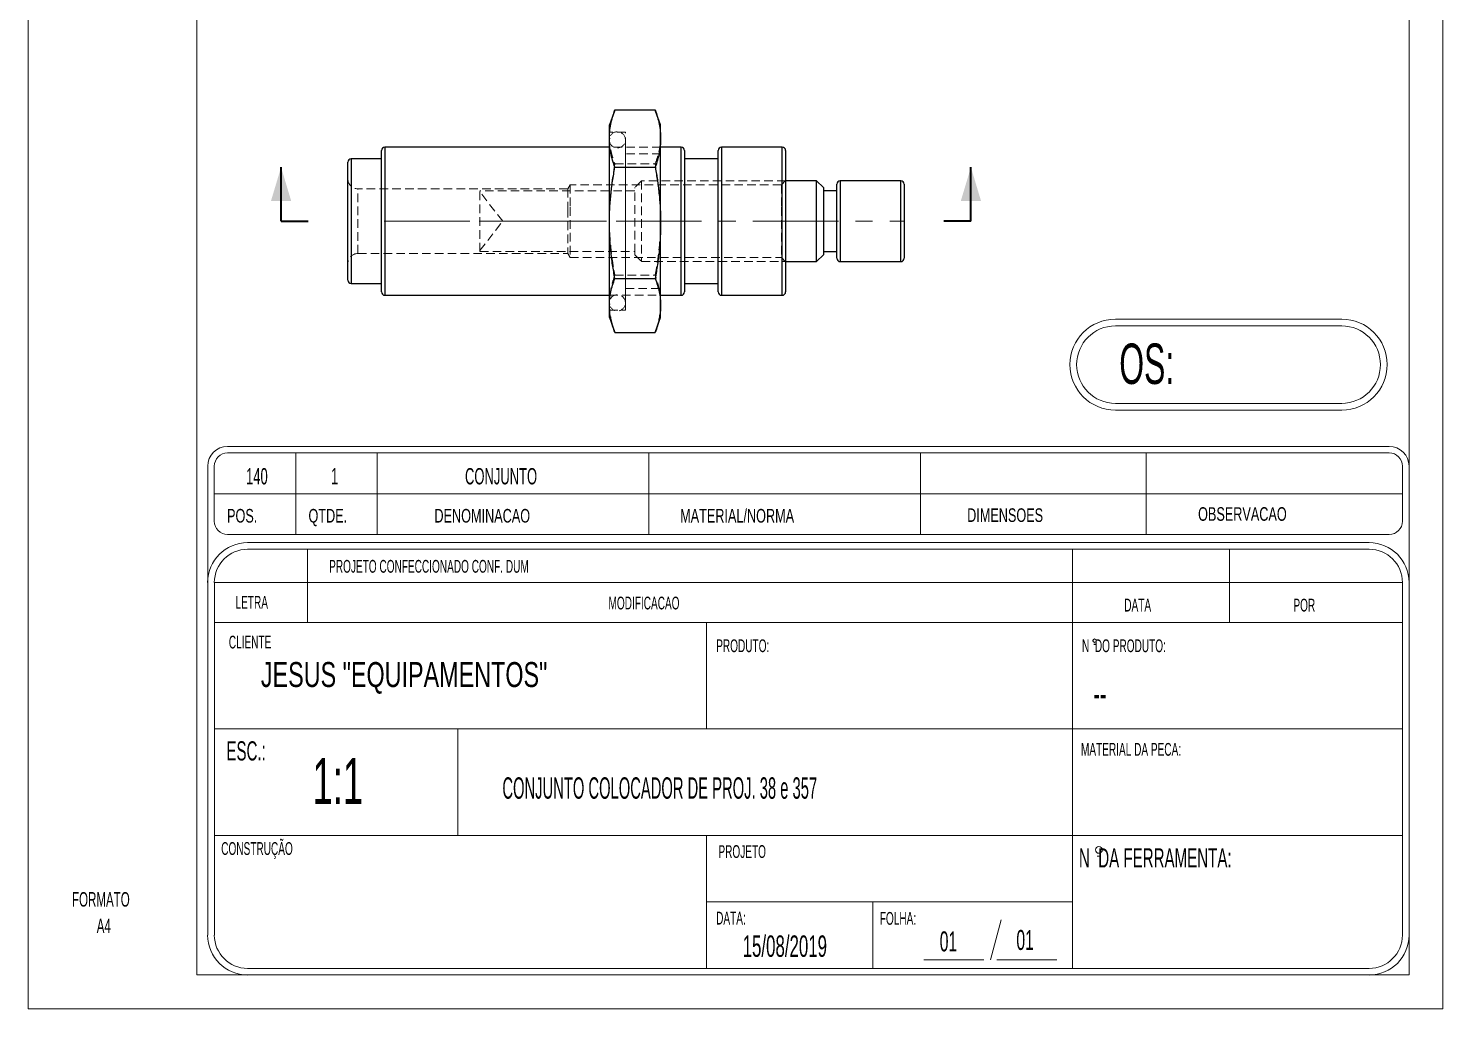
# Model space of a CAD drawing. Header units: millimetres. Extents: x 0 to 210, y 0 to 297.
# Drawn here: x 0 to 210, y 0.4 to 145.9 of the extents above; entities that cross this region are included whole.
import ezdxf

# ---------------------------------------------------------------- set-up
doc = ezdxf.new("R2010")
doc.units = ezdxf.units.MM
for name, pattern in [('CENTERX2', [20.32, 12.7, -2.54, 2.54, -2.54]), ('HIDDEN', [1.905, 1.27, -0.635]), ('PHANTOM', [12.7, 6.35, -1.27, 1.27, -1.27, 1.27, -1.27])]:
    doc.linetypes.add(name, pattern=pattern)
doc.layers.add('COTAS', color=7, linetype='Continuous')
doc.styles.add('SLDTEXTSTYLE0', font='TXT', dxfattribs={"width": 0.595745})
doc.styles.add('SLDTEXTSTYLE1', font='TXT', dxfattribs={"width": 0.589474})
doc.styles.add('SLDTEXTSTYLE2', font='TXT', dxfattribs={"width": 0.515789})
doc.styles.add('SLDTEXTSTYLE3', font='TXT', dxfattribs={"width": 0.7})
doc.styles.add('SLDTEXTSTYLE4', font='TXT', dxfattribs={"width": 0.695035})

# ---------------------------------------------------------------- blocks, each defined once
blk = doc.blocks.new('SW_NOTE_0')
at = {"color": 0, "linetype": 'Continuous', "lineweight": 18, "insert": (0, 2.77), "char_height": 2.152, "attachment_point": 1, "style": 'SLDTEXTSTYLE0'}
blk.add_mtext('FORMATO', dxfattribs=at)
blk = doc.blocks.new('SW_NOTE_0_1')
at = {"color": 0, "linetype": 'Continuous', "lineweight": 18, "insert": (0, 2.77), "char_height": 2.152, "attachment_point": 1, "style": 'SLDTEXTSTYLE0'}
blk.add_mtext('A4', dxfattribs=at)
blk = doc.blocks.new('Bloco2')
at = {"color": 7, "linetype": 'Continuous', "lineweight": 18}
for p, q in [((0.04, 297.06), (0.04, 0.06)), ((210.04, 0.06), (210.04, 297.06)), ((25.04, 292.06), (25.04, 5.06)), ((205.04, 5.06), (205.04, 292.06)), ((25.04, 5.06), (205.04, 5.06)), ((0.04, 0.06), (210.04, 0.06))]:
    blk.add_line(p, q, dxfattribs=at)
for name, p in [('SW_NOTE_0', (6.53, 14.59)), ('SW_NOTE_0_1', (10.2, 10.66))]:
    blk.add_blockref(name, p, dxfattribs=at)

msp = doc.modelspace()

# ---------------------------------------------------------------- linework, layer by layer
at = {"color": 7, "linetype": 'Continuous', "lineweight": 25}
for p, q in [((87.03, 133.6), (86.29, 131.55)), ((87.09, 133.76), (87.04, 133.6)), ((87.09, 133.76), (93.08, 133.76)), ((93.14, 133.6), (93.08, 133.76)), ((93.89, 131.55), (93.14, 133.6)), ((86.29, 129.51), (86.29, 131.55)), ((93.89, 129.51), (93.89, 131.55)), ((86.26, 128.25), (52.95, 128.25)), ((86.29, 129.6), (86.26, 129.33)), ((86.26, 129.33), (86.26, 105.13)), ((86.29, 117), (86.29, 129.51)), ((93.89, 117), (93.89, 129.51)), ((96.95, 128.25), (93.89, 128.25)), ((111.95, 128.25), (102.95, 128.25)), ((52.45, 126.5), (47.95, 126.5)), ((52.45, 121.26), (52.45, 127.75)), ((97.45, 127.75), (97.45, 106.75)), ((102.45, 126.5), (97.45, 126.5)), ((102.45, 121.26), (102.45, 127.75)), ((112.45, 127.75), (112.45, 106.75)), ((47.45, 120.59), (47.45, 126)), ((87.09, 125.25), (93.08, 125.25)), ((117.05, 123.25), (112.45, 123.25)), ((118.05, 122.25), (117.05, 123.25)), ((117.05, 111.25), (117.05, 123.25)), ((118.05, 122.25), (118.05, 112.25)), ((120.05, 112.17), (120.05, 122.75)), ((129.55, 123.25), (120.55, 123.25)), ((130.05, 122.75), (130.05, 111.75)), ((47.45, 108.5), (47.45, 120.59)), ((52.45, 106.75), (52.45, 121.26)), ((102.45, 106.75), (102.45, 121.26)), ((120.05, 121.75), (118.05, 121.75)), ((86.29, 104.74), (86.29, 117)), ((93.89, 104.74), (93.89, 117)), ((117.05, 111.25), (118.05, 112.25)), ((118.05, 112.75), (120.05, 112.75)), ((120.05, 111.75), (120.05, 112.17)), ((112.45, 111.25), (117.05, 111.25)), ((120.55, 111.25), (129.55, 111.25)), ((47.95, 108), (52.45, 108)), ((87.09, 108.74), (93.08, 108.74)), ((97.45, 108), (102.45, 108)), ((52.95, 106.25), (86.26, 106.25)), ((86.26, 105.13), (86.29, 104.87)), ((93.89, 106.25), (96.95, 106.25)), ((102.95, 106.25), (111.95, 106.25)), ((86.29, 102.95), (86.29, 104.74)), ((86.29, 102.95), (87.03, 100.9)), ((93.14, 100.9), (93.89, 102.95)), ((93.89, 102.95), (93.89, 104.74)), ((87.09, 100.74), (93.08, 100.74))]:
    msp.add_line(p, q, dxfattribs=at)
at = {"color": 7, "linetype": 'HIDDEN', "lineweight": 18}
for p, q in [((88.69, 130.45), (86.29, 130.45)), ((88.69, 128.39), (88.69, 130.45)), ((52.95, 106.25), (52.95, 128.25)), ((93.89, 128.25), (86.26, 128.25)), ((88.66, 105.13), (88.66, 129.33)), ((88.69, 104.05), (88.69, 128.39)), ((96.95, 128.25), (96.95, 113.05)), ((102.95, 106.25), (102.95, 128.25)), ((111.95, 128.25), (111.95, 113.05)), ((47.95, 108), (47.95, 126.5)), ((93.89, 127.25), (88.69, 127.25)), ((87.09, 125.75), (93.08, 125.75)), ((48.95, 112.45), (48.95, 122.05)), ((80.09, 122.05), (48.95, 122.05)), ((80.45, 122.65), (80.09, 122.05)), ((80.09, 122.05), (80.09, 119.08)), ((80.45, 122.65), (80.45, 119.31)), ((111.82, 122.65), (80.45, 122.65)), ((91.05, 123.25), (90.05, 122.25)), ((90.05, 112.63), (90.05, 122.25)), ((91.05, 123.25), (91.05, 111.7)), ((112.45, 123.25), (91.05, 123.25)), ((112.45, 123.27), (111.82, 122.65)), ((111.82, 122.65), (111.82, 119.31)), ((120.55, 111.25), (120.55, 123.25)), ((129.55, 123.25), (129.55, 122.79)), ((129.55, 122.79), (129.55, 111.25)), ((67.05, 112.75), (67.05, 121.75)), ((90.05, 121.75), (67.05, 121.75)), ((70.45, 117.25), (67.05, 121.61)), ((80.09, 119.08), (80.09, 112.45)), ((80.45, 119.31), (80.45, 111.85)), ((111.82, 119.31), (111.82, 111.85)), ((67.05, 112.89), (70.45, 117.25)), ((48.95, 112.45), (80.09, 112.45)), ((67.05, 112.75), (90.05, 112.75)), ((80.09, 112.45), (80.45, 111.85)), ((80.45, 111.85), (111.82, 111.85)), ((90.05, 112.25), (90.05, 112.63)), ((90.05, 112.25), (91.05, 111.25)), ((91.05, 111.7), (91.05, 111.25)), ((96.95, 113.05), (96.95, 106.25)), ((111.82, 111.85), (112.45, 111.22)), ((111.95, 113.05), (111.95, 106.25)), ((87.09, 109.24), (93.08, 109.24)), ((91.05, 111.25), (112.45, 111.25)), ((88.69, 107.25), (93.89, 107.25)), ((86.26, 106.25), (93.89, 106.25)), ((86.29, 104.05), (88.69, 104.05))]:
    msp.add_line(p, q, dxfattribs=at)
at = {"color": 8, "linetype": 'Continuous', "lineweight": 25}
for p, q in [((52.95, 128.25), (52.95, 121.45)), ((96.95, 106.25), (96.95, 128.25)), ((102.95, 128.25), (102.95, 121.45)), ((111.95, 106.25), (111.95, 128.25)), ((47.95, 126.5), (47.95, 120.78)), ((120.55, 123.25), (120.55, 111.7)), ((129.55, 111.25), (129.55, 123.25)), ((47.95, 120.78), (47.95, 108)), ((52.95, 121.45), (52.95, 106.25)), ((102.95, 121.45), (102.95, 106.25)), ((120.55, 111.7), (120.55, 111.25))]:
    msp.add_line(p, q, dxfattribs=at)
at = {"color": 7, "linetype": 'Continuous', "lineweight": 35}
for p, q in [((37.54, 117.25), (37.54, 125.25)), ((139.96, 117.25), (139.96, 125.25))]:
    msp.add_line(p, q, dxfattribs=at)
at = {"color": 7, "linetype": 'PHANTOM', "lineweight": 35}
for p, q in [((37.54, 117.25), (41.54, 117.25)), ((139.96, 117.25), (135.96, 117.25))]:
    msp.add_line(p, q, dxfattribs=at)
at = {"color": 7, "linetype": 'Continuous', "lineweight": 18}
for p, q in [((195.01, 102.71), (161.41, 102.71)), ((195.01, 101.71), (161.41, 101.71)), ((161.41, 90.21), (195.01, 90.21)), ((161.41, 89.21), (195.01, 89.21)), ((202.07, 83.83), (29.59, 83.83)), ((202.07, 82.85), (29.59, 82.85)), ((39.72, 70.75), (39.72, 82.85)), ((51.82, 70.75), (51.82, 82.85)), ((92.14, 70.75), (92.14, 82.85)), ((132.46, 70.75), (132.46, 82.85)), ((165.96, 70.75), (165.96, 82.85)), ((26.65, 11.28), (26.65, 80.89)), ((26.65, 80.89), (26.65, 67.81)), ((27.63, 80.89), (27.63, 72.71)), ((204.03, 72.71), (204.03, 80.89)), ((205.01, 11.28), (205.01, 80.89)), ((27.63, 76.8), (204.03, 76.8)), ((29.59, 70.75), (202.07, 70.75)), ((32.57, 69.54), (199.08, 69.54)), ((32.57, 68.56), (199.08, 68.56)), ((41.46, 57.69), (41.46, 68.56)), ((155.03, 68.56), (155.03, 57.69)), ((178.34, 68.56), (178.34, 57.69)), ((27.64, 11.28), (27.64, 63.62)), ((27.64, 63.62), (204.02, 63.62)), ((204.02, 63.62), (204.02, 11.28)), ((27.64, 57.69), (204.02, 57.69)), ((100.71, 57.69), (100.71, 41.89)), ((155.03, 57.69), (155.03, 41.89)), ((158.2, 54.45), (158.46, 54.45)), ((158.2, 54.43), (158.46, 54.43)), ((27.64, 41.89), (204.02, 41.89)), ((63.77, 26.09), (63.77, 41.89)), ((155.03, 26.09), (155.03, 41.89)), ((27.64, 26.09), (204.02, 26.09)), ((100.71, 26.09), (100.71, 6.34)), ((155.03, 26.09), (155.03, 6.34)), ((158.69, 23), (159.2, 23)), ((100.71, 16.22), (155.03, 16.22)), ((125.4, 16.22), (125.4, 6.34)), ((144.43, 13.54), (142.85, 7.62)), ((199.08, 6.34), (32.57, 6.34)), ((141.86, 7.62), (132.97, 7.62)), ((143.83, 7.62), (152.72, 7.62)), ((199.08, 5.36), (32.57, 5.36)), ((204.44, 5.36), (205.01, 5.36)), ((205.01, 5.36), (205.01, 5.93))]:
    msp.add_line(p, q, dxfattribs=at)
for centre, radius in [((158.33, 54.99), 0.247), ((158.33, 54.97), 0.247), ((158.97, 23.92), 0.494)]:
    msp.add_circle(centre, radius, dxfattribs=at)
at = {"color": 7, "linetype": 'HIDDEN', "lineweight": 18}
for centre, radius, start, end in [((87.46, 129.33), 1.2, 0, 167.2918), ((87.46, 129.33), 1.2, 180, 0), ((48.95, 123.55), 1.5, 180, 270), ((48.95, 110.95), 1.5, 90, 180), ((87.46, 105.13), 1.2, 0, 180), ((87.46, 105.13), 1.2, 192.7082, 0)]:
    msp.add_arc(centre, radius, start, end, dxfattribs=at)
at = {"color": 7, "linetype": 'Continuous', "lineweight": 25}
for centre, start, end in [((52.95, 127.75), 90, 180), ((96.95, 127.75), 0, 90), ((102.95, 127.75), 90, 180), ((111.95, 127.75), 0, 90), ((47.95, 126), 90, 180), ((120.55, 122.75), 90, 180), ((129.55, 122.75), 0, 90), ((120.55, 111.75), 180, 270), ((129.55, 111.75), 270, 0), ((47.95, 108.5), 180, 270), ((52.95, 106.75), 180, 270), ((96.95, 106.75), 270, 360), ((102.95, 106.75), 180, 270), ((111.95, 106.75), 270, 360)]:
    msp.add_arc(centre, 0.5, start, end, dxfattribs=at)
at = {"color": 7, "linetype": 'Continuous', "lineweight": 18}
for centre, radius, start, end in [((161.41, 95.96), 6.75, 90, 270), ((161.41, 95.96), 5.75, 90, 270), ((195.01, 95.96), 6.75, 270, 90), ((195.01, 95.96), 5.75, 270, 90), ((29.59, 80.89), 2.94, 90, 180), ((29.59, 80.89), 1.96, 90, 180), ((202.07, 80.89), 2.94, 0, 90), ((202.07, 80.89), 1.96, 0, 90), ((29.59, 72.71), 1.96, 180, 270), ((202.07, 72.71), 1.96, 270, 0), ((32.57, 63.62), 5.93, 90, 180), ((199.08, 63.62), 5.93, 0, 90), ((32.57, 63.62), 4.94, 90, 180), ((199.08, 63.62), 4.94, 0, 90), ((32.57, 11.28), 5.93, 180, 270), ((32.57, 11.28), 4.94, 180, 270), ((199.08, 11.28), 4.94, 270, 0), ((199.08, 11.28), 5.93, 270, 0)]:
    msp.add_arc(centre, radius, start, end, dxfattribs=at)
at = {"color": 7, "linetype": 'Continuous', "lineweight": 25}
for points, knots in [([(86.29, 129.51), (86.3, 129.86), (86.32, 130.57), (86.49, 131.64), (86.74, 132.7), (86.98, 133.41), (87.09, 133.76)], [0, 0, 0, 0, 0.248898, 0.49781, 0.748894, 1, 1, 1, 1]), ([(93.08, 133.76), (93.2, 133.41), (93.43, 132.71), (93.69, 131.65), (93.86, 130.58), (93.88, 129.86), (93.89, 129.51)], [0, 0, 0, 0, 0.249051, 0.498081, 0.749048, 1, 1, 1, 1]), ([(87.09, 125.25), (86.98, 125.6), (86.74, 126.3), (86.49, 127.36), (86.32, 128.43), (86.3, 129.15), (86.29, 129.51)], [0, 0, 0, 0, 0.249051, 0.498081, 0.749048, 1, 1, 1, 1]), ([(93.89, 129.51), (93.88, 129.15), (93.86, 128.44), (93.69, 127.38), (93.44, 126.31), (93.2, 125.61), (93.08, 125.25)], [0, 0, 0, 0, 0.248898, 0.49781, 0.748894, 1, 1, 1, 1]), ([(86.29, 117), (86.3, 117.69), (86.32, 119.07), (86.49, 121.13), (86.74, 123.2), (86.98, 124.57), (87.09, 125.25)], [0, 0, 0, 0, 0.248898, 0.49781, 0.748894, 1, 1, 1, 1]), ([(93.08, 125.25), (93.2, 124.57), (93.43, 123.22), (93.69, 121.16), (93.86, 119.08), (93.88, 117.69), (93.89, 117)], [0, 0, 0, 0, 0.249051, 0.498081, 0.749048, 1, 1, 1, 1]), ([(87.09, 108.74), (86.98, 109.42), (86.74, 110.78), (86.49, 112.84), (86.32, 114.92), (86.3, 116.3), (86.29, 117)], [0, 0, 0, 0, 0.249051, 0.498081, 0.749048, 1, 1, 1, 1]), ([(93.89, 117), (93.88, 116.31), (93.86, 114.93), (93.69, 112.86), (93.44, 110.8), (93.2, 109.43), (93.08, 108.74)], [0, 0, 0, 0, 0.248898, 0.49781, 0.748894, 1, 1, 1, 1]), ([(86.29, 104.74), (86.3, 105.08), (86.32, 105.74), (86.49, 106.75), (86.74, 107.75), (86.98, 108.41), (87.09, 108.74)], [0, 0, 0, 0, 0.248898, 0.49781, 0.748894, 1, 1, 1, 1]), ([(93.08, 108.74), (93.2, 108.42), (93.43, 107.76), (93.69, 106.76), (93.86, 105.75), (93.88, 105.08), (93.89, 104.74)], [0, 0, 0, 0, 0.249051, 0.498081, 0.749048, 1, 1, 1, 1]), ([(87.09, 100.74), (86.98, 101.07), (86.74, 101.73), (86.49, 102.73), (86.32, 103.73), (86.3, 104.4), (86.29, 104.74)], [0, 0, 0, 0, 0.249051, 0.498081, 0.749048, 1, 1, 1, 1]), ([(93.89, 104.74), (93.88, 104.41), (93.86, 103.74), (93.69, 102.74), (93.44, 101.74), (93.2, 101.07), (93.08, 100.74)], [0, 0, 0, 0, 0.248898, 0.49781, 0.748894, 1, 1, 1, 1])]:
    msp.add_open_spline(points, degree=3, knots=knots, dxfattribs=at)
at = {"color": 7, "linetype": 'HIDDEN', "lineweight": 18}
for points, knots in [([(87.04, 133.6), (86.94, 133.32), (86.73, 132.72), (86.49, 131.77), (86.32, 130.77), (86.3, 130.09), (86.29, 129.76)], [0, 0, 0, 0, 0.217658, 0.477098, 0.738557, 1, 1, 1, 1]), ([(93.89, 129.76), (93.88, 130.09), (93.86, 130.76), (93.69, 131.76), (93.45, 132.71), (93.24, 133.32), (93.14, 133.6)], [0, 0, 0, 0, 0.259303, 0.518621, 0.780201, 1, 1, 1, 1]), ([(86.29, 129.76), (86.3, 129.42), (86.32, 128.75), (86.49, 127.75), (86.74, 126.75), (86.98, 126.08), (87.09, 125.75)], [0, 0, 0, 0, 0.248898, 0.49781, 0.748894, 1, 1, 1, 1]), ([(93.08, 125.75), (93.2, 126.08), (93.43, 126.74), (93.69, 127.74), (93.86, 128.74), (93.88, 129.42), (93.89, 129.76)], [0, 0, 0, 0, 0.249051, 0.498081, 0.749048, 1, 1, 1, 1]), ([(87.09, 125.75), (86.98, 125.07), (86.74, 123.71), (86.49, 121.66), (86.32, 119.58), (86.3, 118.19), (86.29, 117.5)], [0, 0, 0, 0, 0.249051, 0.498081, 0.749048, 1, 1, 1, 1]), ([(93.89, 117.5), (93.88, 118.19), (93.86, 119.57), (93.69, 121.63), (93.44, 123.7), (93.2, 125.07), (93.08, 125.75)], [0, 0, 0, 0, 0.248898, 0.49781, 0.748894, 1, 1, 1, 1]), ([(86.29, 117.5), (86.3, 116.81), (86.32, 115.43), (86.49, 113.36), (86.74, 111.3), (86.98, 109.93), (87.09, 109.24)], [0, 0, 0, 0, 0.248898, 0.49781, 0.748894, 1, 1, 1, 1]), ([(93.08, 109.24), (93.2, 109.92), (93.43, 111.28), (93.69, 113.34), (93.86, 115.41), (93.88, 116.8), (93.89, 117.5)], [0, 0, 0, 0, 0.249051, 0.498081, 0.749048, 1, 1, 1, 1]), ([(87.09, 109.24), (86.98, 108.89), (86.74, 108.19), (86.49, 107.13), (86.32, 106.06), (86.3, 105.35), (86.29, 104.99)], [0, 0, 0, 0, 0.249051, 0.498081, 0.749048, 1, 1, 1, 1]), ([(93.89, 104.99), (93.88, 105.35), (93.86, 106.06), (93.69, 107.12), (93.44, 108.18), (93.2, 108.89), (93.08, 109.24)], [0, 0, 0, 0, 0.248898, 0.49781, 0.748894, 1, 1, 1, 1]), ([(86.29, 104.99), (86.3, 104.64), (86.32, 103.93), (86.49, 102.86), (86.74, 101.8), (86.98, 101.09), (87.09, 100.74)], [0, 0, 0, 0, 0.248898, 0.49781, 0.748894, 1, 1, 1, 1]), ([(93.08, 100.74), (93.2, 101.09), (93.43, 101.79), (93.69, 102.85), (93.86, 103.92), (93.88, 104.63), (93.89, 104.99)], [0, 0, 0, 0, 0.249051, 0.498081, 0.749048, 1, 1, 1, 1])]:
    msp.add_open_spline(points, degree=3, knots=knots, dxfattribs=at)
at = {"color": 7, "linetype": 'Continuous', "lineweight": 35}
for points in [[(37.54, 125.25), (36.04, 120.25), (39.04, 120.25)], [(139.96, 125.25), (138.46, 120.25), (141.46, 120.25)]]:
    msp.add_solid(points, dxfattribs=at)
at = {"layer": 'COTAS', "linetype": 'CENTERX2', "lineweight": 18}
for p, q in [((52.85, 117.25), (97.05, 117.25)), ((66.95, 117.25), (130.15, 117.25))]:
    msp.add_line(p, q, dxfattribs=at)

# ---------------------------------------------------------------- block references
at = {"layer": 'COTAS'}
msp.add_blockref('Bloco2', (-0.03, 0.3), dxfattribs=at)

# ---------------------------------------------------------------- texts
at = {"color": 7, "linetype": 'Continuous', "lineweight": 0}
for s, insert, char_height, attachment_point, style in [('OS:', (161.99, 99.09), 6, 1, 'SLDTEXTSTYLE1'), ('140', (33.95, 80.6), 2.419, 2, 'SLDTEXTSTYLE0'), ('1', (45.48, 80.6), 2.42, 2, 'SLDTEXTSTYLE0'), ('CONJUNTO', (70.2, 80.6), 2.419, 2, 'SLDTEXTSTYLE0'), ('POS.', (29.52, 74.54), 2.022, 1, 'SLDTEXTSTYLE4'), ('QTDE.', (41.61, 74.54), 2.022, 1, 'SLDTEXTSTYLE4'), ('DENOMINACAO', (60.31, 74.54), 2.0223, 1, 'SLDTEXTSTYLE4'), ('MATERIAL/NORMA', (96.79, 74.54), 2.0223, 1, 'SLDTEXTSTYLE4'), ('DIMENSOES', (139.4, 74.63), 2.022, 1, 'SLDTEXTSTYLE4'), ('OBSERVACAO', (173.69, 74.8), 2.022, 1, 'SLDTEXTSTYLE4'), ('PROJETO CONFECCIONADO CONF. DUM', (44.67, 66.97), 1.896, 1, 'SLDTEXTSTYLE1'), ('LETRA', (30.78, 61.63), 1.896, 1, 'SLDTEXTSTYLE1'), ('MODIFICACAO', (86.15, 61.52), 1.896, 1, 'SLDTEXTSTYLE1'), ('DATA', (162.73, 61.21), 1.896, 1, 'SLDTEXTSTYLE1'), ('POR', (187.84, 61.21), 1.896, 1, 'SLDTEXTSTYLE1'), ('CLIENTE', (29.78, 55.72), 1.896, 1, 'SLDTEXTSTYLE1'), ('PRODUTO:', (102.14, 55.18), 1.896, 1, 'SLDTEXTSTYLE1'), ('N  DO PRODUTO:', (156.45, 55.18), 1.896, 1, 'SLDTEXTSTYLE1'), ('JESUS "EQUIPAMENTOS"', (34.54, 51.81), 3.7042, 1, 'SLDTEXTSTYLE3'), ('--', (158.13, 49.28), 4.266, 1, 'SLDTEXTSTYLE2'), ('ESC.:', (29.42, 40.05), 2.844, 1, 'SLDTEXTSTYLE1'), ('MATERIAL DA PECA:', (156.3, 39.8), 1.896, 1, 'SLDTEXTSTYLE1'), ('1:1', (42.23, 37.56), 6.826, 1, 'SLDTEXTSTYLE1'), ('CONJUNTO COLOCADOR DE PROJ. 38 e 357', (70.4, 34.7), 3.175, 1, 'SLDTEXTSTYLE2'), ('CONSTRUÇÃO', (28.65, 25.08), 1.896, 1, 'SLDTEXTSTYLE1'), ('PROJETO', (102.47, 24.63), 1.896, 1, 'SLDTEXTSTYLE1'), ('N  DA FERRAMENTA:', (156, 24.16), 2.8441, 1, 'SLDTEXTSTYLE1'), ('DATA:', (102.13, 14.75), 1.896, 1, 'SLDTEXTSTYLE1'), ('FOLHA:', (126.43, 14.71), 1.896, 1, 'SLDTEXTSTYLE1'), ('15/08/2019', (106.07, 11.23), 3.175, 1, 'SLDTEXTSTYLE1'), ('01', (135.33, 11.83), 2.963, 1, 'SLDTEXTSTYLE1'), ('01', (146.71, 12.04), 2.963, 1, 'SLDTEXTSTYLE1')]:
    msp.add_mtext(s, dxfattribs=dict(at, insert=insert, char_height=char_height, attachment_point=attachment_point, style=style))

doc.saveas('drawing.dxf')
